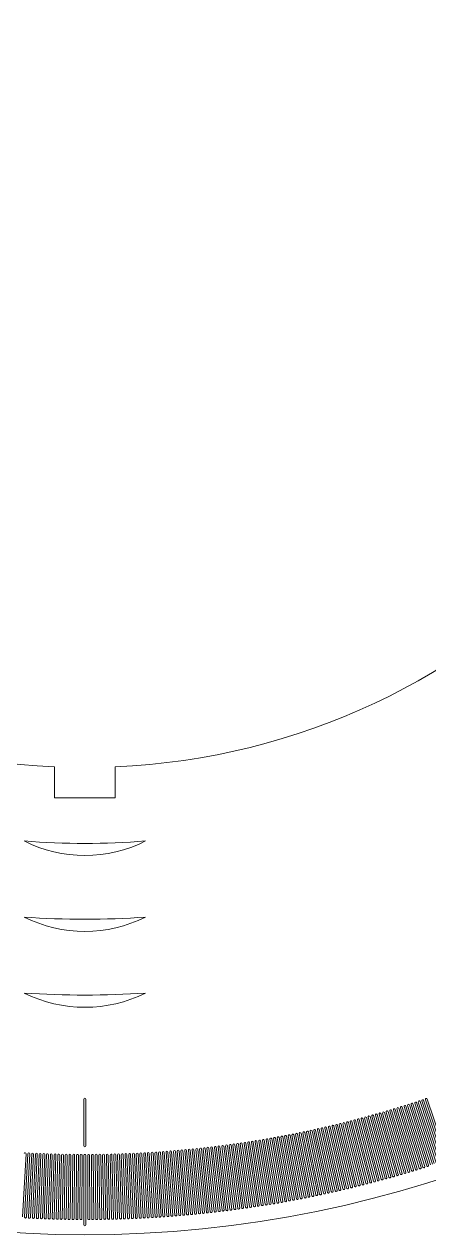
# Model space of a CAD drawing. Header units: millimetres. Extents: x -37.9 to 37.9, y -37.9 to 37.9.
# Drawn here: x -2 to 11.34, y -37.9 to 2 of the extents above; entities that cross this region are included whole.
import ezdxf

# ---------------------------------------------------------------- set-up
doc = ezdxf.new("R2010")
doc.units = ezdxf.units.MM

msp = doc.modelspace()

# ---------------------------------------------------------------- linework, layer by layer
at = {"color": 7, "linetype": 'Continuous', "lineweight": 15}
for p, q in [((-1, -22.478), (-1, -23.5)), ((1, -23.5), (1, -22.478)), ((-1, -23.5), (1, -23.5)), ((-0.032, -33.432), (-0.032, -34.968)), ((0.032, -34.968), (0.032, -33.432)), ((11.702, -35.488), (11.049, -33.506)), ((11.107, -33.487), (11.764, -35.467)), ((11.826, -35.447), (11.166, -33.467)), ((11.224, -33.448), (11.888, -35.426)), ((11.95, -35.405), (11.282, -33.428)), ((10.331, -35.911), (9.754, -33.906)), ((9.813, -33.888), (10.394, -35.893)), ((10.456, -35.875), (9.873, -33.871)), ((9.932, -33.854), (10.519, -35.856)), ((10.582, -35.838), (9.991, -33.837)), ((10.05, -33.819), (10.644, -35.819)), ((10.707, -35.801), (10.109, -33.802)), ((10.168, -33.784), (10.769, -35.782)), ((10.832, -35.763), (10.227, -33.766)), ((10.286, -33.748), (10.894, -35.744)), ((10.956, -35.725), (10.345, -33.73)), ((10.403, -33.712), (11.019, -35.706)), ((11.081, -35.687), (10.462, -33.694)), ((10.521, -33.676), (11.143, -35.667)), ((11.205, -35.648), (10.58, -33.657)), ((10.638, -33.639), (11.268, -35.628)), ((11.33, -35.608), (10.697, -33.62)), ((10.756, -33.601), (11.392, -35.589)), ((11.454, -35.569), (10.814, -33.582)), ((10.873, -33.564), (11.516, -35.549)), ((11.578, -35.528), (10.932, -33.544)), ((10.99, -33.525), (11.64, -35.508)), ((8.692, -36.343), (8.206, -34.313)), ((8.266, -34.299), (8.755, -36.327)), ((8.818, -36.312), (8.326, -34.284)), ((8.386, -34.27), (8.882, -36.297)), ((8.945, -36.281), (8.446, -34.255)), ((8.505, -34.24), (9.008, -36.265)), ((9.072, -36.25), (8.565, -34.225)), ((8.625, -34.21), (9.135, -36.234)), ((9.198, -36.218), (8.684, -34.195)), ((8.744, -34.18), (9.261, -36.202)), ((9.324, -36.185), (8.804, -34.165)), ((8.863, -34.149), (9.388, -36.169)), ((9.451, -36.153), (8.923, -34.134)), ((8.983, -34.118), (9.514, -36.136)), ((9.577, -36.119), (9.042, -34.102)), ((9.102, -34.087), (9.64, -36.103)), ((9.703, -36.086), (9.161, -34.071)), ((9.221, -34.055), (9.766, -36.069)), ((9.829, -36.052), (9.28, -34.038)), ((9.339, -34.022), (9.892, -36.034)), ((9.955, -36.017), (9.399, -34.006)), ((9.458, -33.989), (10.017, -36)), ((10.08, -35.982), (9.517, -33.973)), ((9.577, -33.956), (10.143, -35.964)), ((10.206, -35.947), (9.636, -33.939)), ((9.695, -33.923), (10.268, -35.929)), ((6.339, -34.707), (6.713, -36.759)), ((6.778, -36.748), (6.399, -34.696)), ((6.46, -34.684), (6.842, -36.736)), ((6.906, -36.724), (6.52, -34.673)), ((6.581, -34.662), (6.97, -36.712)), ((7.034, -36.699), (6.641, -34.65)), ((6.702, -34.638), (7.098, -36.687)), ((7.162, -36.675), (6.762, -34.627)), ((6.823, -34.615), (7.226, -36.662)), ((7.29, -36.649), (6.883, -34.603)), ((6.943, -34.591), (7.354, -36.637)), ((7.418, -36.624), (7.004, -34.579)), ((7.064, -34.566), (7.482, -36.611)), ((7.546, -36.598), (7.124, -34.554)), ((7.185, -34.541), (7.61, -36.584)), ((7.673, -36.571), (7.245, -34.529)), ((7.305, -34.516), (7.737, -36.558)), ((7.801, -36.544), (7.365, -34.503)), ((7.426, -34.49), (7.865, -36.53)), ((7.929, -36.517), (7.486, -34.477)), ((7.546, -34.464), (7.992, -36.503)), ((8.056, -36.489), (7.606, -34.451)), ((7.666, -34.438), (8.12, -36.475)), ((8.183, -36.46), (7.726, -34.424)), ((7.786, -34.411), (8.247, -36.446)), ((8.31, -36.432), (7.846, -34.397)), ((7.906, -34.383), (8.374, -36.417)), ((8.438, -36.402), (7.966, -34.37)), ((8.026, -34.356), (8.501, -36.388)), ((8.565, -36.373), (8.086, -34.342)), ((8.146, -34.327), (8.628, -36.358)), ((3.679, -37.186), (3.473, -35.109)), ((3.535, -35.103), (3.744, -37.179)), ((3.809, -37.173), (3.596, -35.097)), ((3.657, -35.091), (3.874, -37.166)), ((3.938, -37.159), (3.718, -35.084)), ((3.78, -35.078), (4.003, -37.152)), ((4.068, -37.145), (3.841, -35.071)), ((3.902, -35.064), (4.133, -37.138)), ((4.198, -37.131), (3.963, -35.057)), ((4.024, -35.05), (4.263, -37.123)), ((4.327, -37.116), (4.086, -35.043)), ((4.147, -35.036), (4.392, -37.108)), ((4.457, -37.101), (4.208, -35.029)), ((4.269, -35.022), (4.522, -37.093)), ((4.586, -37.085), (4.33, -35.014)), ((4.391, -35.006), (4.651, -37.077)), ((4.716, -37.069), (4.452, -34.999)), ((4.513, -34.991), (4.78, -37.06)), ((4.845, -37.052), (4.575, -34.983)), ((4.636, -34.975), (4.91, -37.043)), ((4.974, -37.035), (4.697, -34.967)), ((4.758, -34.959), (5.039, -37.026)), ((5.104, -37.017), (4.819, -34.95)), ((4.88, -34.942), (5.168, -37.008)), ((5.233, -36.999), (4.941, -34.933)), ((5.002, -34.924), (5.297, -36.99)), ((5.362, -36.981), (5.063, -34.916)), ((5.123, -34.907), (5.426, -36.971)), ((5.491, -36.962), (5.184, -34.898)), ((5.245, -34.889), (5.555, -36.952)), ((5.62, -36.942), (5.306, -34.879)), ((5.367, -34.87), (5.684, -36.932)), ((5.749, -36.922), (5.428, -34.861)), ((5.489, -34.851), (5.813, -36.912)), ((5.878, -36.902), (5.55, -34.842)), ((5.61, -34.832), (5.942, -36.892)), ((6.007, -36.881), (5.671, -34.822)), ((5.732, -34.812), (6.071, -36.871)), ((6.135, -36.86), (5.793, -34.802)), ((5.853, -34.792), (6.2, -36.85)), ((6.264, -36.839), (5.914, -34.782)), ((5.975, -34.771), (6.328, -36.828)), ((6.392, -36.817), (6.035, -34.761)), ((6.096, -34.75), (6.457, -36.805)), ((6.521, -36.794), (6.157, -34.739)), ((6.217, -34.729), (6.585, -36.783)), ((6.649, -36.771), (6.278, -34.718)), ((-2.053, -37.311), (-1.939, -35.227)), ((-1.877, -35.231), (-1.988, -37.314)), ((-1.923, -37.318), (-1.816, -35.234)), ((-1.754, -35.237), (-1.858, -37.321)), ((-1.793, -37.324), (-1.693, -35.24)), ((-1.631, -35.243), (-1.728, -37.327)), ((-1.663, -37.33), (-1.57, -35.246)), ((-1.508, -35.249), (-1.597, -37.333)), ((-1.532, -37.336), (-1.447, -35.251)), ((-1.385, -35.254), (-1.467, -37.339)), ((-1.402, -37.341), (-1.324, -35.256)), ((-1.262, -35.258), (-1.337, -37.343)), ((-1.272, -37.346), (-1.201, -35.26)), ((-1.139, -35.262), (-1.206, -37.348)), ((-1.141, -37.35), (-1.077, -35.264)), ((-1.016, -35.266), (-1.076, -37.352)), ((-1.011, -37.354), (-0.954, -35.268)), ((-0.893, -35.269), (-0.946, -37.355)), ((-0.88, -37.357), (-0.831, -35.271)), ((-0.77, -35.272), (-0.815, -37.358)), ((-0.75, -37.36), (-0.708, -35.274)), ((-0.647, -35.275), (-0.685, -37.361)), ((-0.62, -37.362), (-0.585, -35.276)), ((-0.523, -35.277), (-0.554, -37.363)), ((-0.489, -37.364), (-0.462, -35.278)), ((-0.4, -35.279), (-0.424, -37.365)), ((-0.359, -37.366), (-0.339, -35.279)), ((-0.277, -35.28), (-0.293, -37.366)), ((-0.228, -37.367), (-0.216, -35.28)), ((-0.154, -35.28), (-0.163, -37.367)), ((-0.098, -37.367), (-0.092, -35.281)), ((-0.031, -35.281), (-0.033, -37.567)), ((0.033, -37.567), (0.031, -35.281)), ((0.092, -35.281), (0.098, -37.367)), ((0.163, -37.367), (0.154, -35.28)), ((0.216, -35.28), (0.228, -37.367)), ((0.293, -37.366), (0.277, -35.28)), ((0.339, -35.279), (0.359, -37.366)), ((0.424, -37.365), (0.4, -35.279)), ((0.462, -35.278), (0.489, -37.364)), ((0.554, -37.363), (0.523, -35.277)), ((0.585, -35.276), (0.62, -37.362)), ((0.685, -37.361), (0.647, -35.275)), ((0.708, -35.274), (0.75, -37.36)), ((0.815, -37.358), (0.77, -35.272)), ((0.831, -35.271), (0.88, -37.357)), ((0.946, -37.355), (0.893, -35.269)), ((0.954, -35.268), (1.011, -37.354)), ((1.076, -37.352), (1.016, -35.266)), ((1.077, -35.264), (1.141, -37.35)), ((1.206, -37.348), (1.139, -35.262)), ((1.201, -35.26), (1.272, -37.346)), ((1.337, -37.343), (1.262, -35.258)), ((1.324, -35.256), (1.402, -37.341)), ((1.467, -37.339), (1.385, -35.254)), ((1.447, -35.251), (1.532, -37.336)), ((1.597, -37.333), (1.508, -35.249)), ((1.57, -35.246), (1.663, -37.33)), ((1.728, -37.327), (1.631, -35.243)), ((1.693, -35.24), (1.793, -37.324)), ((1.858, -37.321), (1.754, -35.237)), ((1.816, -35.234), (1.923, -37.318)), ((1.988, -37.314), (1.877, -35.231)), ((1.939, -35.227), (2.053, -37.311)), ((2.118, -37.307), (2, -35.224)), ((2.062, -35.22), (2.184, -37.304)), ((2.249, -37.3), (2.123, -35.217)), ((2.185, -35.213), (2.314, -37.296)), ((2.379, -37.292), (2.246, -35.209)), ((2.307, -35.205), (2.444, -37.287)), ((2.509, -37.283), (2.369, -35.201)), ((2.43, -35.197), (2.574, -37.279)), ((2.639, -37.274), (2.492, -35.193)), ((2.553, -35.188), (2.704, -37.269)), ((2.769, -37.265), (2.615, -35.184)), ((2.676, -35.179), (2.834, -37.26)), ((2.899, -37.255), (2.737, -35.174)), ((2.799, -35.17), (2.964, -37.25)), ((3.029, -37.244), (2.86, -35.165)), ((2.922, -35.16), (3.094, -37.239)), ((3.159, -37.234), (2.983, -35.154)), ((3.044, -35.149), (3.224, -37.228)), ((3.289, -37.222), (3.106, -35.144)), ((3.167, -35.138), (3.354, -37.217)), ((3.419, -37.211), (3.228, -35.133)), ((3.29, -35.127), (3.484, -37.205)), ((3.549, -37.198), (3.351, -35.121)), ((3.412, -35.115), (3.614, -37.192))]:
    msp.add_line(p, q, dxfattribs=at)
msp.add_circle((0, 0), 37.9, dxfattribs=at)
for centre, radius, start, end in [((0, 0), 22.5, 272.5473, 267.4527), ((0, 0), 25, 265.4114, 274.5886), ((0, -20.994), 4.406, 243.0016, 296.9984), ((0, 0), 27.5, 265.8294, 274.1706), ((0, -23.434), 4.466, 243.3976, 296.6024), ((0, 0), 30, 266.1774, 273.8226), ((0, -25.882), 4.518, 243.7279, 296.2721), ((0, -33.432), 0.0318, 0, 180), ((11.019, -33.516), 0.0308, 18.25, 198.15), ((11.136, -33.477), 0.0308, 18.45, 198.35), ((11.253, -33.438), 0.0308, 18.65, 198.55), ((9.725, -33.914), 0.0308, 16.05, 195.95), ((9.843, -33.88), 0.0308, 16.25, 196.15), ((9.961, -33.845), 0.0308, 16.45, 196.35), ((10.079, -33.81), 0.0308, 16.65, 196.55), ((10.197, -33.775), 0.0308, 16.85, 196.75), ((10.315, -33.739), 0.0308, 17.05, 196.95), ((10.433, -33.703), 0.0308, 17.25, 197.15), ((10.55, -33.666), 0.0308, 17.45, 197.35), ((10.668, -33.629), 0.0308, 17.65, 197.55), ((10.785, -33.592), 0.0308, 17.85, 197.75), ((10.902, -33.554), 0.0308, 18.05, 197.95), ((8.176, -34.32), 0.0308, 13.45, 193.35), ((8.296, -34.292), 0.0308, 13.65, 193.55), ((8.416, -34.262), 0.0308, 13.85, 193.75), ((8.535, -34.233), 0.0308, 14.05, 193.95), ((8.655, -34.203), 0.0308, 14.25, 194.15), ((8.774, -34.172), 0.0308, 14.45, 194.35), ((8.893, -34.142), 0.0308, 14.65, 194.55), ((9.012, -34.11), 0.0308, 14.85, 194.75), ((9.131, -34.079), 0.0308, 15.05, 194.95), ((9.25, -34.047), 0.0308, 15.25, 195.15), ((9.369, -34.014), 0.0308, 15.45, 195.35), ((9.488, -33.981), 0.0308, 15.65, 195.55), ((9.606, -33.948), 0.0308, 15.85, 195.75), ((6.248, -34.723), 0.0308, 10.25, 190.15), ((6.369, -34.701), 0.0308, 10.45, 190.35), ((6.49, -34.679), 0.0308, 10.65, 190.55), ((6.611, -34.656), 0.0308, 10.85, 190.75), ((6.732, -34.633), 0.0308, 11.05, 190.95), ((6.853, -34.609), 0.0308, 11.25, 191.15), ((6.974, -34.585), 0.0308, 11.45, 191.35), ((7.094, -34.56), 0.0308, 11.65, 191.55), ((7.215, -34.535), 0.0308, 11.85, 191.75), ((7.335, -34.51), 0.0308, 12.05, 191.95), ((7.456, -34.484), 0.0308, 12.25, 192.15), ((7.576, -34.458), 0.0308, 12.45, 192.35), ((7.696, -34.431), 0.0308, 12.65, 192.55), ((7.816, -34.404), 0.0308, 12.85, 192.75), ((7.936, -34.377), 0.0308, 13.05, 192.95), ((8.056, -34.349), 0.0308, 13.25, 193.15), ((0, -34.968), 0.0318, 180, 360), ((3.198, -35.136), 0.0308, 5.25, 185.15), ((3.32, -35.124), 0.0308, 5.45, 185.35), ((3.443, -35.112), 0.0308, 5.65, 185.55), ((3.565, -35.1), 0.0308, 5.85, 185.75), ((3.688, -35.088), 0.0308, 6.05, 185.95), ((3.81, -35.074), 0.0308, 6.25, 186.15), ((3.933, -35.061), 0.0308, 6.45, 186.35), ((4.055, -35.047), 0.0308, 6.65, 186.55), ((4.177, -35.033), 0.0308, 6.85, 186.75), ((4.3, -35.018), 0.0308, 7.05, 186.95), ((4.422, -35.003), 0.0308, 7.25, 187.15), ((4.544, -34.987), 0.0308, 7.45, 187.35), ((4.666, -34.971), 0.0308, 7.65, 187.55), ((4.788, -34.954), 0.0308, 7.85, 187.75), ((4.91, -34.937), 0.0308, 8.05, 187.95), ((5.032, -34.92), 0.0308, 8.25, 188.15), ((5.154, -34.902), 0.0308, 8.45, 188.35), ((5.276, -34.884), 0.0308, 8.65, 188.55), ((5.397, -34.865), 0.0308, 8.85, 188.75), ((5.519, -34.846), 0.0308, 9.05, 188.95), ((5.641, -34.827), 0.0308, 9.25, 189.15), ((5.762, -34.807), 0.0308, 9.45, 189.35), ((5.884, -34.787), 0.0308, 9.65, 189.55), ((6.005, -34.766), 0.0308, 9.85, 189.75), ((6.126, -34.745), 0.0308, 10.05, 189.95), ((-1.969, -35.226), 0.0308, 356.85, 176.75), ((-1.846, -35.232), 0.0308, 357.05, 176.95), ((-1.723, -35.239), 0.0308, 357.25, 177.15), ((-1.6, -35.244), 0.0308, 357.45, 177.35), ((-1.477, -35.25), 0.0308, 357.65, 177.55), ((-1.354, -35.255), 0.0308, 357.85, 177.75), ((-1.231, -35.259), 0.0308, 358.05, 177.95), ((-1.108, -35.263), 0.0308, 358.25, 178.15), ((-0.985, -35.267), 0.0308, 358.45, 178.35), ((-0.862, -35.27), 0.0308, 358.65, 178.55), ((-0.739, -35.273), 0.0308, 358.85, 178.75), ((-0.616, -35.275), 0.0308, 359.05, 178.95), ((-0.493, -35.277), 0.0308, 359.25, 179.15), ((-0.369, -35.279), 0.0308, 359.45, 179.35), ((-0.246, -35.28), 0.0308, 359.65, 179.55), ((-0.123, -35.281), 0.0308, 359.85, 179.75), ((0, -35.281), 0.0308, 0.05, 179.95), ((0.123, -35.281), 0.0308, 0.25, 180.15), ((0.246, -35.28), 0.0308, 0.45, 180.35), ((0.369, -35.279), 0.0308, 0.65, 180.55), ((0.493, -35.277), 0.0308, 0.85, 180.75), ((0.616, -35.275), 0.0308, 1.05, 180.95), ((0.739, -35.273), 0.0308, 1.25, 181.15), ((0.862, -35.27), 0.0308, 1.45, 181.35), ((0.985, -35.267), 0.0308, 1.65, 181.55), ((1.108, -35.263), 0.0308, 1.85, 181.75), ((1.231, -35.259), 0.0308, 2.05, 181.95), ((1.354, -35.255), 0.0308, 2.25, 182.15), ((1.477, -35.25), 0.0308, 2.45, 182.35), ((1.6, -35.244), 0.0308, 2.65, 182.55), ((1.723, -35.239), 0.0308, 2.85, 182.75), ((1.846, -35.232), 0.0308, 3.05, 182.95), ((1.969, -35.226), 0.0308, 3.25, 183.15), ((2.092, -35.219), 0.0308, 3.45, 183.35), ((2.215, -35.211), 0.0308, 3.65, 183.55), ((2.338, -35.203), 0.0308, 3.85, 183.75), ((2.461, -35.195), 0.0308, 4.05, 183.95), ((2.584, -35.186), 0.0308, 4.25, 184.15), ((2.707, -35.177), 0.0308, 4.45, 184.35), ((2.829, -35.167), 0.0308, 4.65, 184.55), ((2.952, -35.157), 0.0308, 4.85, 184.75), ((3.075, -35.147), 0.0308, 5.05, 184.95), ((10.425, -35.884), 0.0326, 196.15, 16.25), ((10.55, -35.847), 0.0326, 196.35, 16.45), ((10.675, -35.81), 0.0326, 196.55, 16.65), ((10.8, -35.773), 0.0326, 196.75, 16.85), ((10.925, -35.735), 0.0326, 196.95, 17.05), ((11.05, -35.696), 0.0326, 197.15, 17.25), ((11.174, -35.657), 0.0326, 197.35, 17.45), ((11.299, -35.618), 0.0326, 197.55, 17.65), ((8.913, -36.289), 0.0326, 193.75, 13.85), ((9.04, -36.257), 0.0326, 193.95, 14.05), ((9.166, -36.226), 0.0326, 194.15, 14.25), ((9.293, -36.193), 0.0326, 194.35, 14.45), ((9.419, -36.161), 0.0326, 194.55, 14.65), ((9.545, -36.128), 0.0326, 194.75, 14.85), ((9.671, -36.094), 0.0326, 194.95, 15.05), ((9.797, -36.06), 0.0326, 195.15, 15.25), ((9.923, -36.026), 0.0326, 195.35, 15.45), ((10.049, -35.991), 0.0326, 195.55, 15.65), ((10.174, -35.956), 0.0326, 195.75, 15.85), ((10.3, -35.92), 0.0326, 195.95, 16.05), ((7.002, -36.706), 0.0326, 190.75, 10.85), ((7.13, -36.681), 0.0326, 190.95, 11.05), ((7.258, -36.656), 0.0326, 191.15, 11.25), ((7.386, -36.63), 0.0326, 191.35, 11.45), ((7.514, -36.604), 0.0326, 191.55, 11.65), ((7.641, -36.578), 0.0326, 191.75, 11.85), ((7.769, -36.551), 0.0326, 191.95, 12.05), ((7.897, -36.523), 0.0326, 192.15, 12.25), ((8.024, -36.496), 0.0326, 192.35, 12.45), ((8.151, -36.467), 0.0326, 192.55, 12.65), ((8.279, -36.439), 0.0326, 192.75, 12.85), ((8.406, -36.41), 0.0326, 192.95, 13.05), ((8.533, -36.38), 0.0326, 193.15, 13.25), ((8.66, -36.35), 0.0326, 193.35, 13.45), ((8.787, -36.32), 0.0326, 193.55, 13.65), ((4.424, -37.105), 0.0326, 186.75, 6.85), ((4.554, -37.089), 0.0326, 186.95, 7.05), ((4.683, -37.073), 0.0326, 187.15, 7.25), ((4.813, -37.056), 0.0326, 187.35, 7.45), ((4.942, -37.039), 0.0326, 187.55, 7.65), ((5.071, -37.022), 0.0326, 187.75, 7.85), ((5.201, -37.004), 0.0326, 187.95, 8.05), ((5.33, -36.985), 0.0326, 188.15, 8.25), ((5.459, -36.967), 0.0326, 188.35, 8.45), ((5.588, -36.947), 0.0326, 188.55, 8.65), ((5.717, -36.928), 0.0326, 188.75, 8.85), ((5.846, -36.907), 0.0326, 188.95, 9.05), ((5.974, -36.887), 0.0326, 189.15, 9.25), ((6.103, -36.866), 0.0326, 189.35, 9.45), ((6.232, -36.844), 0.0326, 189.55, 9.65), ((6.36, -36.822), 0.0326, 189.75, 9.85), ((6.489, -36.8), 0.0326, 189.95, 10.05), ((6.617, -36.777), 0.0326, 190.15, 10.25), ((6.746, -36.753), 0.0326, 190.35, 10.45), ((6.874, -36.73), 0.0326, 190.55, 10.65), ((-1.956, -37.316), 0.0326, 176.95, 357.05), ((-1.825, -37.323), 0.0326, 177.15, 357.25), ((-1.695, -37.329), 0.0326, 177.35, 357.45), ((-1.565, -37.335), 0.0326, 177.55, 357.65), ((-1.434, -37.34), 0.0326, 177.75, 357.85), ((-1.304, -37.345), 0.0326, 177.95, 358.05), ((-1.174, -37.349), 0.0326, 178.15, 358.25), ((-1.043, -37.353), 0.0326, 178.35, 358.45), ((-0.913, -37.356), 0.0326, 178.55, 358.65), ((-0.783, -37.359), 0.0326, 178.75, 358.85), ((-0.652, -37.362), 0.0326, 178.95, 359.05), ((-0.522, -37.364), 0.0326, 179.15, 359.25), ((-0.391, -37.365), 0.0326, 179.35, 359.45), ((-0.261, -37.366), 0.0326, 179.55, 359.65), ((-0.13, -37.367), 0.0326, 179.75, 359.85), ((0.13, -37.367), 0.0326, 180.15, 0.25), ((0.261, -37.366), 0.0326, 180.35, 0.45), ((0.391, -37.365), 0.0326, 180.55, 0.65), ((0.522, -37.364), 0.0326, 180.75, 0.85), ((0.652, -37.362), 0.0326, 180.95, 1.05), ((0.783, -37.359), 0.0326, 181.15, 1.25), ((0.913, -37.356), 0.0326, 181.35, 1.45), ((1.043, -37.353), 0.0326, 181.55, 1.65), ((1.174, -37.349), 0.0326, 181.75, 1.85), ((1.304, -37.345), 0.0326, 181.95, 2.05), ((1.434, -37.34), 0.0326, 182.15, 2.25), ((1.565, -37.335), 0.0326, 182.35, 2.45), ((1.695, -37.329), 0.0326, 182.55, 2.65), ((1.825, -37.323), 0.0326, 182.75, 2.85), ((1.956, -37.316), 0.0326, 182.95, 3.05), ((2.086, -37.309), 0.0326, 183.15, 3.25), ((2.216, -37.302), 0.0326, 183.35, 3.45), ((2.346, -37.294), 0.0326, 183.55, 3.65), ((2.476, -37.285), 0.0326, 183.75, 3.85), ((2.607, -37.276), 0.0326, 183.95, 4.05), ((2.737, -37.267), 0.0326, 184.15, 4.25), ((2.867, -37.257), 0.0326, 184.35, 4.45), ((2.997, -37.247), 0.0326, 184.55, 4.65), ((3.127, -37.236), 0.0326, 184.75, 4.85), ((3.257, -37.225), 0.0326, 184.95, 5.05), ((3.387, -37.214), 0.0326, 185.15, 5.25), ((3.517, -37.202), 0.0326, 185.35, 5.45), ((3.646, -37.189), 0.0326, 185.55, 5.65), ((3.776, -37.176), 0.0326, 185.75, 5.85), ((3.906, -37.163), 0.0326, 185.95, 6.05), ((4.036, -37.149), 0.0326, 186.15, 6.25), ((4.165, -37.135), 0.0326, 186.35, 6.45), ((4.295, -37.12), 0.0326, 186.55, 6.65), ((0, -37.567), 0.0328, 180, 360)]:
    msp.add_arc(centre, radius, start, end, dxfattribs=at)

doc.saveas('drawing.dxf')
